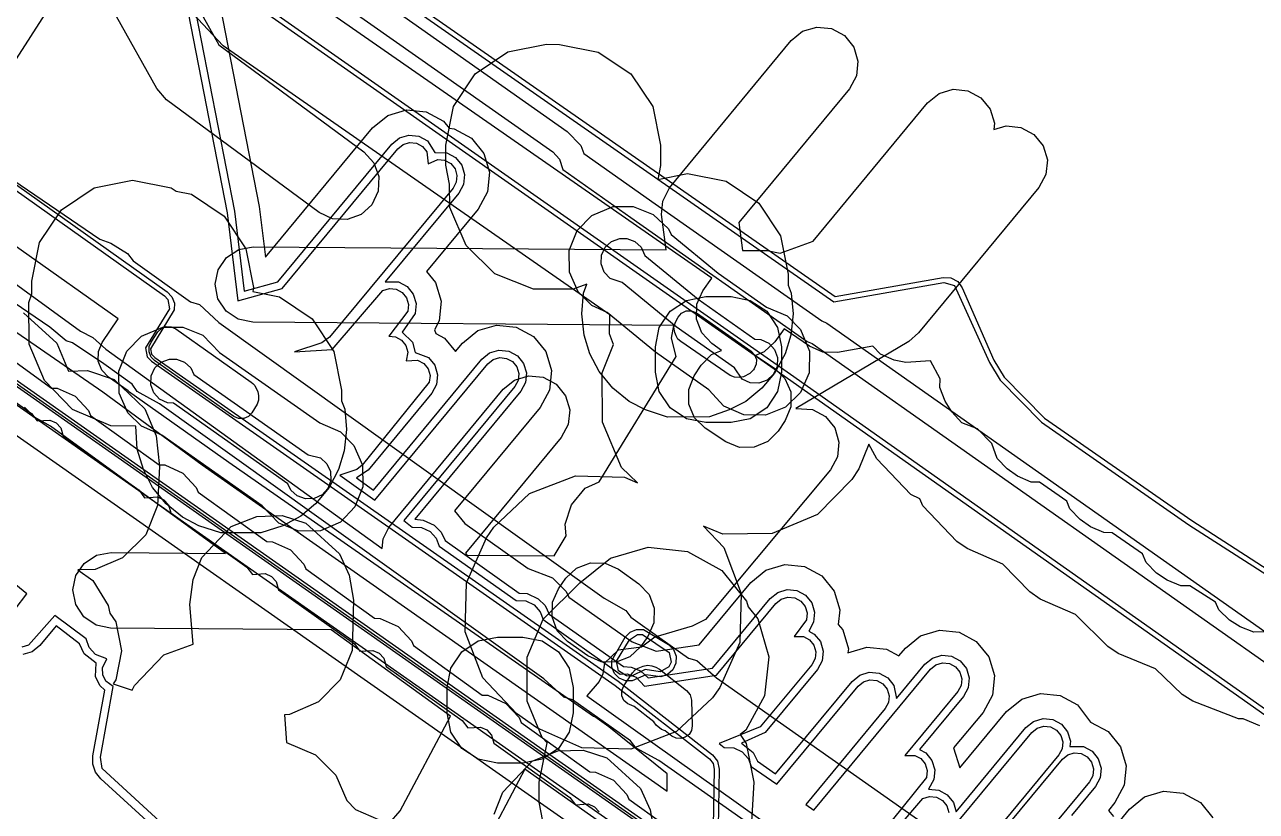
# Model space of a CAD drawing. Header units: metres. Extents: x -2677 to -840, y 169 to 1487.
# Drawn here: x -1929.45 to -1880.57, y 367.03 to 398.25 of the extents above; entities that cross this region are included whole.
import ezdxf

# ---------------------------------------------------------------- set-up
doc = ezdxf.new("R2010")
doc.units = ezdxf.units.M
doc.layers.add('AI_GREENING_EXCLUSIONS', color=1, linetype='Continuous')
doc.layers.add('AI_GREENING_LAWN', color=82, linetype='Continuous')

msp = doc.modelspace()

# ---------------------------------------------------------------- linework, layer by layer
at = {"layer": 'AI_GREENING_EXCLUSIONS'}
for points in [[(-1949.903, 405.728), (-1926.46, 389.731), (-1926.028, 389.572), (-1925.362, 389.165), (-1925.148, 388.87), (-1922.864, 387.245), (-1922.516, 387.139), (-1921.74, 386.434), (-1906.452, 375.493), (-1905.591, 375.006), (-1905.4, 374.739), (-1904.245, 373.913), (-1903.107, 373.113), (-1902.775, 373.017), (-1901.995, 372.331), (-1885.098, 360.446)], [(-1949.903, 405.728), (-1926.46, 389.731), (-1926.028, 389.572), (-1925.362, 389.165), (-1925.148, 388.87), (-1922.864, 387.245), (-1922.516, 387.139), (-1921.74, 386.434), (-1906.452, 375.493), (-1905.591, 375.006), (-1905.4, 374.739), (-1904.245, 373.913), (-1903.107, 373.113), (-1902.775, 373.017), (-1901.995, 372.331), (-1885.098, 360.446)], [(-1861.07, 357.325), (-1899.176, 384.201), (-1920.558, 399.188), (-1924.678, 401.929), (-1924.871, 402.121), (-1924.976, 402.373), (-1924.64, 404.397), (-1924.329, 405.206), (-1924.212, 405.449), (-1924.013, 405.63), (-1923.76, 405.722), (-1923.491, 405.711), (-1897.291, 387.461), (-1893.005, 388.216), (-1893.005, 388.216), (-1892.697, 388.201), (-1892.425, 388.055), (-1892.242, 387.806), (-1890.989, 384.935), (-1890.578, 384.266), (-1888.976, 382.632), (-1883.136, 378.567), (-1879.923, 376.495)], [(-1860.955, 357.488), (-1899.061, 384.365), (-1920.446, 399.353), (-1924.705, 402.233), (-1924.781, 402.607), (-1924.397, 404.493), (-1924.052, 405.329), (-1923.729, 405.524), (-1923.536, 405.517), (-1897.338, 387.25), (-1892.97, 388.019), (-1892.556, 387.904), (-1892.556, 387.904), (-1891.167, 384.842), (-1890.736, 384.142), (-1889.105, 382.478), (-1883.248, 378.4), (-1880.015, 376.317)], [(-1889.438, 358.608), (-1904.289, 369.053), (-1905.189, 369.539), (-1905.406, 369.832), (-1907.708, 371.458), (-1908.055, 371.563), (-1908.846, 372.287), (-1924.096, 383.201), (-1924.98, 383.696), (-1925.183, 383.979), (-1926.311, 384.786), (-1927.544, 385.628), (-1927.801, 385.704), (-1928.453, 386.248), (-1954.175, 403.801)], [(-1889.438, 358.608), (-1904.289, 369.053), (-1905.189, 369.539), (-1905.406, 369.832), (-1907.708, 371.458), (-1908.055, 371.563), (-1908.846, 372.287), (-1924.096, 383.201), (-1924.98, 383.696), (-1925.183, 383.979), (-1926.311, 384.786), (-1927.544, 385.628), (-1927.801, 385.704), (-1928.453, 386.248), (-1954.175, 403.801)], [(-1945.598, 402.895), (-1923.906, 387.481), (-1923.774, 387.342), (-1923.706, 386.971), (-1924.649, 385.42), (-1924.584, 385.065), (-1924.416, 384.888), (-1906.014, 372.025), (-1902.275, 369.107), (-1902.132, 368.928), (-1902.083, 368.704), (-1902.142, 365.676)], [(-1945.482, 403.058), (-1923.79, 387.644), (-1923.605, 387.449), (-1923.507, 387.199), (-1923.511, 386.93), (-1924.449, 385.379), (-1924.412, 385.174), (-1924.285, 385.04), (-1905.9, 372.189), (-1902.152, 369.265), (-1901.951, 369.014), (-1901.883, 368.701), (-1901.945, 365.64)], [(-1924.53, 402.455), (-1921.744, 397.454), (-1915.984, 393.203), (-1915.59, 392.77), (-1915.392, 392.219), (-1915.419, 391.635), (-1915.668, 391.105), (-1916.101, 390.711), (-1916.652, 390.512), (-1917.236, 390.54), (-1917.766, 390.789), (-1923.827, 395.264), (-1924.207, 395.71), (-1927.403, 401.446)], [(-1936.25, 390.504), (-1926.35, 383.672), (-1922.407, 380.784), (-1903.947, 367.827), (-1903.947, 368.519), (-1906.265, 370.382), (-1906.828, 370.776), (-1906.872, 370.794), (-1921.342, 380.875), (-1925.323, 383.692), (-1925.347, 383.716), (-1926.12, 384.256), (-1926.385, 384.534), (-1926.526, 384.892), (-1926.521, 385.277), (-1926.372, 385.631), (-1925.738, 386.572), (-1945.003, 400.207)], [(-1927.603, 400.307), (-1931.655, 394.015)], [(-1880.182, 374.151), (-1880.669, 374.141), (-1881.214, 374.354), (-1881.635, 374.622), (-1882.058, 375.028), (-1882.193, 375.335), (-1883.208, 375.984), (-1883.572, 375.984), (-1884.113, 376.207), (-1884.529, 376.484), (-1884.945, 376.9), (-1885.087, 377.245), (-1886.288, 378.083), (-1886.62, 378.089), (-1887.157, 378.323), (-1887.567, 378.608), (-1887.974, 379.029), (-1888.096, 379.341), (-1889.175, 380.091), (-1889.51, 380.097), (-1890.046, 380.331), (-1890.457, 380.617), (-1890.863, 381.038), (-1891.076, 381.632), (-1891.642, 382.209), (-1892.258, 382.451), (-1892.659, 382.878), (-1892.924, 383.302), (-1893.131, 383.849), (-1893.121, 384.198), (-1893.504, 384.914), (-1894.478, 384.842), (-1894.942, 384.94), (-1895.481, 385.171), (-1895.792, 385.491), (-1897.194, 385.244), (-1897.777, 385.256), (-1898.311, 385.49), (-1899.306, 386.182), (-1899.676, 385.661), (-1900.099, 385.259), (-1900.454, 385.122), (-1899.695, 384.623), (-1899.279, 384.212), (-1899.051, 383.672), (-1899.047, 383.088), (-1899.267, 382.545), (-1899.546, 382.121), (-1899.956, 381.705), (-1900.495, 381.477), (-1901.081, 381.473), (-1901.623, 381.693), (-1902.449, 382.236), (-1902.866, 382.646), (-1903.094, 383.185), (-1903.098, 383.771), (-1902.879, 384.312), (-1902.599, 384.739), (-1902.189, 385.154), (-1901.794, 385.322), (-1902.182, 385.596), (-1902.583, 386.019), (-1902.583, 386.019), (-1902.794, 386.567), (-1902.778, 387.152), (-1902.54, 387.685), (-1902.186, 388.186), (-1919.567, 400.279)], [(-1916.286, 399.903), (-1907.918, 394.014), (-1907.379, 393.449), (-1907.258, 393.135), (-1904.425, 391.137), (-1897.82, 386.497), (-1897.622, 386.409), (-1863.437, 362.342)], [(-1921.791, 399.519), (-1920.137, 391.035), (-1919.888, 389.025), (-1915.648, 394.149), (-1915.042, 394.642), (-1914.295, 394.866), (-1913.518, 394.786), (-1912.832, 394.415), (-1912.604, 394.135), (-1912.402, 394.115), (-1911.715, 393.744), (-1911.222, 393.139), (-1910.999, 392.391), (-1911.079, 391.615), (-1911.449, 390.928), (-1913.497, 388.454), (-1913.143, 388.019), (-1912.919, 387.271), (-1912.999, 386.495), (-1913.189, 386.143), (-1913.133, 385.992), (-1912.786, 385.805), (-1912.354, 385.274), (-1912.074, 385.612), (-1911.469, 386.105), (-1910.721, 386.329), (-1909.945, 386.249), (-1909.258, 385.878), (-1908.766, 385.273), (-1908.542, 384.525), (-1908.622, 383.749), (-1908.993, 383.062), (-1912.386, 378.961), (-1911.984, 378.45), (-1909.465, 376.671), (-1908.508, 376.296), (-1907.967, 375.756), (-1907.854, 375.533), (-1905.336, 373.754), (-1904.386, 373.384), (-1902.679, 373.643), (-1900.637, 376.11), (-1900.032, 376.603), (-1899.284, 376.826), (-1898.508, 376.746), (-1897.821, 376.376), (-1897.329, 375.771), (-1897.105, 375.023), (-1897.164, 374.449), (-1896.986, 374.231), (-1896.763, 373.483), (-1896.78, 373.315), (-1896.028, 373.542), (-1895.252, 373.462), (-1894.756, 373.195), (-1894.501, 373.503), (-1893.896, 373.996), (-1893.148, 374.219), (-1892.372, 374.139), (-1891.685, 373.769), (-1891.193, 373.164), (-1890.969, 372.416), (-1891.049, 371.64), (-1891.42, 370.953), (-1892.585, 369.544), (-1892.34, 368.75), (-1890.486, 370.991), (-1889.881, 371.484), (-1889.133, 371.707), (-1888.357, 371.628), (-1887.67, 371.257), (-1887.151, 370.563), (-1886.456, 370.191), (-1885.963, 369.586), (-1885.74, 368.838), (-1885.819, 368.062), (-1886.19, 367.375), (-1886.444, 367.068), (-1886.247, 366.826)], [(-1917.488, 399.526), (-1908.493, 393.196), (-1908.224, 392.914), (-1908.088, 392.496), (-1905.396, 390.598), (-1898.392, 385.678), (-1898.198, 385.591), (-1864.012, 361.524)], [(-1923.067, 399.27), (-1921.413, 390.786), (-1920.988, 387.295), (-1919.229, 387.783), (-1914.646, 393.321), (-1914.434, 393.493), (-1914.173, 393.571), (-1913.901, 393.543), (-1913.661, 393.414), (-1913.488, 393.202), (-1913.432, 392.729), (-1913.056, 392.9), (-1912.784, 392.872), (-1912.544, 392.742), (-1912.371, 392.531), (-1912.293, 392.269), (-1912.321, 391.997), (-1912.451, 391.757), (-1917.346, 385.841), (-1917.663, 385.624), (-1918.737, 385.263), (-1917.244, 385.361), (-1915.238, 387.702), (-1914.976, 387.78), (-1914.705, 387.752), (-1914.464, 387.622), (-1914.292, 387.41), (-1914.214, 387.149), (-1914.241, 386.877), (-1914.995, 385.883), (-1914.734, 385.857), (-1914.494, 385.727), (-1914.321, 385.515), (-1914.243, 385.253), (-1914.312, 384.906), (-1913.855, 384.933), (-1913.615, 384.803), (-1913.443, 384.592), (-1913.364, 384.33), (-1913.392, 384.058), (-1916.05, 380.763), (-1916.262, 380.591), (-1916.948, 380.365), (-1915.548, 379.376), (-1911.073, 384.784), (-1910.861, 384.956), (-1910.599, 385.034), (-1910.328, 385.006), (-1910.087, 384.877), (-1909.915, 384.665), (-1909.837, 384.403), (-1909.864, 384.131), (-1909.994, 383.891), (-1914.401, 378.566), (-1914.075, 378.313), (-1913.696, 378.294), (-1913.364, 378.135), (-1913.121, 377.866), (-1913.004, 377.556), (-1909.946, 375.396), (-1909.567, 375.377), (-1909.234, 375.218), (-1908.992, 374.95), (-1908.874, 374.639), (-1905.816, 372.479), (-1905.534, 372.48), (-1905.184, 372.355), (-1904.848, 371.999), (-1901.993, 372.432), (-1899.636, 375.281), (-1899.424, 375.454), (-1899.162, 375.532), (-1898.891, 375.504), (-1898.65, 375.374), (-1898.478, 375.162), (-1898.4, 374.901), (-1898.427, 374.629), (-1898.907, 373.966), (-1898.548, 373.964), (-1898.308, 373.835), (-1898.135, 373.623), (-1898.057, 373.361), (-1898.085, 373.09), (-1898.215, 372.849), (-1900.264, 370.382), (-1901.884, 369.725), (-1901.686, 369.562), (-1901.307, 369.544), (-1900.975, 369.384), (-1900.732, 369.116), (-1900.615, 368.805), (-1899.596, 368.109), (-1896.379, 371.997), (-1896.167, 372.17), (-1895.906, 372.248), (-1895.634, 372.22), (-1895.394, 372.09), (-1895.221, 371.878), (-1895.143, 371.617), (-1895.171, 371.345), (-1895.301, 371.105), (-1898.45, 367.299), (-1898.133, 367.075), (-1893.5, 372.674), (-1893.288, 372.847), (-1893.026, 372.925), (-1892.754, 372.897), (-1892.514, 372.767), (-1892.342, 372.555), (-1892.263, 372.294), (-1892.291, 372.022), (-1892.421, 371.782), (-1894.525, 369.239), (-1894.124, 369.25), (-1893.883, 369.12), (-1893.711, 368.908), (-1893.633, 368.646), (-1893.661, 368.375), (-1895.945, 365.53)], [(-1880.429, 370.426), (-1881.096, 370.699), (-1881.282, 370.695), (-1883.097, 371.403), (-1883.518, 371.672), (-1884.571, 372.682), (-1886.055, 373.295), (-1886.471, 373.573), (-1887.756, 374.839), (-1889.155, 375.449), (-1889.565, 375.734), (-1890.635, 376.843), (-1892.044, 377.458), (-1892.455, 377.743), (-1893.808, 379.148), (-1893.922, 379.436), (-1894.29, 379.602), (-1895.627, 381.023), (-1895.948, 381.595), (-1896.343, 380.622), (-1896.622, 380.198), (-1897.992, 378.808), (-1899.789, 378.049), (-1901.738, 378.035), (-1902.51, 378.348), (-1901.707, 377.498), (-1901.013, 375.68), (-1901.068, 373.728), (-1901.863, 371.949), (-1902.159, 371.531), (-1903.578, 370.191), (-1905.4, 369.496), (-1907.342, 369.55), (-1909.124, 370.344), (-1909.933, 370.917), (-1911.273, 372.331), (-1911.273, 372.331), (-1911.971, 374.153), (-1911.919, 376.103), (-1911.125, 377.885), (-1910.828, 378.303), (-1909.412, 379.644), (-1907.59, 380.341), (-1905.64, 380.287), (-1905.133, 380.061), (-1905.761, 380.68), (-1906.521, 382.477), (-1906.537, 384.425), (-1906.081, 385.551), (-1906.243, 385.977), (-1906.223, 386.731), (-1921.566, 397.406), (-1922.975, 398.901)], [(-1922.772, 399.327), (-1921.119, 390.844), (-1920.732, 387.677), (-1919.4, 388.046), (-1914.877, 393.512), (-1914.575, 393.758), (-1914.201, 393.87), (-1913.813, 393.83), (-1913.469, 393.645), (-1913.172, 393.172), (-1912.696, 393.159), (-1912.353, 392.974), (-1912.106, 392.671), (-1911.994, 392.297), (-1912.034, 391.909), (-1912.22, 391.566), (-1915.138, 388.039), (-1914.616, 388.039), (-1914.273, 387.853), (-1914.027, 387.551), (-1913.915, 387.177), (-1913.955, 386.789), (-1914.469, 386.048), (-1914.056, 385.655), (-1913.949, 385.239), (-1913.424, 385.035), (-1913.177, 384.732), (-1913.066, 384.358), (-1913.105, 383.97), (-1913.291, 383.627), (-1915.819, 380.572), (-1916.281, 380.261), (-1915.602, 379.781), (-1911.304, 384.975), (-1911.001, 385.221), (-1910.627, 385.333), (-1910.239, 385.293), (-1909.896, 385.108), (-1909.65, 384.805), (-1909.538, 384.431), (-1909.578, 384.043), (-1909.763, 383.7), (-1913.964, 378.623), (-1913.637, 378.588), (-1913.196, 378.384), (-1912.926, 378.114), (-1912.762, 377.771), (-1909.82, 375.691), (-1909.507, 375.671), (-1909.067, 375.467), (-1908.797, 375.197), (-1908.633, 374.854), (-1905.69, 372.774), (-1905.378, 372.755), (-1905.016, 372.603), (-1904.711, 372.324), (-1902.152, 372.711), (-1899.867, 375.472), (-1899.564, 375.719), (-1899.19, 375.83), (-1898.802, 375.791), (-1898.459, 375.605), (-1898.213, 375.303), (-1898.101, 374.929), (-1898.141, 374.541), (-1898.337, 374.185), (-1898.117, 374.066), (-1897.87, 373.763), (-1897.758, 373.389), (-1897.798, 373.001), (-1897.984, 372.658), (-1900.061, 370.162), (-1900.998, 369.733), (-1900.537, 369.363), (-1900.373, 369.02), (-1899.65, 368.515), (-1896.61, 372.188), (-1896.308, 372.435), (-1895.934, 372.546), (-1895.546, 372.507), (-1895.202, 372.321), (-1894.956, 372.019), (-1894.859, 371.502), (-1893.731, 372.865), (-1893.428, 373.112), (-1893.054, 373.223), (-1892.666, 373.184), (-1892.323, 372.998), (-1892.077, 372.696), (-1891.965, 372.322), (-1892.005, 371.934), (-1892.19, 371.59), (-1893.935, 369.482), (-1893.692, 369.351), (-1893.446, 369.048), (-1893.334, 368.675), (-1893.374, 368.286), (-1893.589, 367.907), (-1893.179, 367.874), (-1892.836, 367.688), (-1892.59, 367.386), (-1892.479, 367.015), (-1889.716, 370.354), (-1889.413, 370.6), (-1889.039, 370.712), (-1888.651, 370.672), (-1888.308, 370.487), (-1888.061, 370.184), (-1887.95, 369.81), (-1887.971, 369.602), (-1887.437, 369.606), (-1887.093, 369.421), (-1886.847, 369.118), (-1886.735, 368.744), (-1886.775, 368.356), (-1886.961, 368.013), (-1887.91, 366.865)], [(-1934.252, 391.198), (-1927.234, 386.083), (-1926.738, 385.838), (-1926.226, 385.366), (-1915.262, 377.461), (-1915.222, 377.848), (-1914.997, 378.296), (-1910.465, 383.777), (-1910.011, 384.146), (-1909.45, 384.314), (-1908.868, 384.254), (-1908.353, 383.976), (-1907.984, 383.522), (-1907.816, 382.961), (-1907.876, 382.379), (-1908.154, 381.864), (-1911.954, 377.271), (-1911.909, 377.196), (-1908.44, 377.17), (-1907.959, 377.957), (-1907.999, 378.432), (-1907.744, 379.191), (-1907.203, 379.858), (-1906.645, 380.105), (-1903.599, 385.086), (-1903.781, 385.811), (-1903.685, 386.313), (-1920.399, 386.438), (-1920.973, 386.557), (-1921.457, 386.885), (-1921.778, 387.374), (-1921.888, 387.949), (-1921.77, 388.523), (-1921.441, 389.007), (-1920.952, 389.328), (-1920.377, 389.438), (-1903.993, 389.315), (-1904.172, 390.715), (-1904.127, 391.248), (-1903.866, 391.772), (-1899.032, 397.616), (-1898.578, 397.986), (-1898.017, 398.154), (-1897.435, 398.094), (-1896.92, 397.816), (-1896.55, 397.362), (-1896.383, 396.801), (-1896.443, 396.219), (-1896.721, 395.704), (-1901.108, 390.402), (-1900.965, 389.293), (-1899.98, 389.285), (-1899.463, 389.179), (-1898.157, 389.661), (-1893.616, 395.149), (-1893.162, 395.518), (-1892.601, 395.686), (-1892.019, 395.626), (-1891.504, 395.348), (-1891.135, 394.894), (-1890.967, 394.334), (-1890.992, 394.087), (-1890.501, 394.233), (-1889.919, 394.174), (-1889.404, 393.896), (-1889.034, 393.442), (-1888.867, 392.881), (-1888.926, 392.299), (-1889.204, 391.784), (-1893.98, 386.013), (-1894.367, 385.68), (-1898.841, 383.014), (-1898.19, 382.975), (-1897.675, 382.697), (-1897.306, 382.243), (-1897.138, 381.682), (-1897.198, 381.1), (-1897.476, 380.585), (-1902.437, 374.64), (-1902.957, 374.372), (-1904.443, 373.946), (-1904.974, 373.546), (-1905.893, 373.424), (-1906.434, 372.914), (-1906.506, 372.483), (-1906.645, 372.185), (-1907.141, 371.614), (-1896.757, 364.213)], [(-1905.032, 366.517), (-1936.684, 388.729)], [(-1904.882, 366.651), (-1936.586, 388.904)], [(-1936.992, 374.411), (-1924.309, 354.069), (-1924.163, 353.707), (-1924.168, 353.316), (-1924.321, 352.957), (-1925.101, 352.181), (-1921.049, 347.805), (-1920.207, 347.86), (-1919.074, 348.211), (-1918.053, 348.816), (-1917.146, 349.695), (-1906.704, 362.533), (-1906.191, 363.286), (-1905.834, 364.07), (-1905.614, 364.903), (-1905.548, 366.162), (-1936.846, 388.109)], [(-1936.143, 374.941), (-1923.471, 354.615), (-1923.18, 353.891), (-1923.189, 353.11), (-1923.496, 352.392), (-1923.735, 352.117), (-1920.671, 348.832), (-1920.391, 348.85), (-1919.483, 349.132), (-1918.664, 349.616), (-1917.884, 350.372), (-1907.507, 363.131), (-1907.066, 363.778), (-1906.779, 364.408), (-1906.602, 365.076), (-1906.552, 365.644), (-1936.621, 386.73)], [(-1929.492, 386.819), (-1928.167, 385.608), (-1927.714, 384.499), (-1926.952, 384.52), (-1925.902, 384.168), (-1924.678, 383.009), (-1924.231, 381.934), (-1924.098, 380.717), (-1924.175, 379.172), (-1924.645, 378.007), (-1925.567, 377.085), (-1926.651, 376.632), (-1927.342, 376.615), (-1926.749, 376.19), (-1926.132, 375.195), (-1926.064, 374.889), (-1925.836, 374.548), (-1925.606, 373.4), (-1925.833, 372.252), (-1925.939, 372.094), (-1925.181, 371.837), (-1925.09, 372.024), (-1923.93, 373.246), (-1922.761, 373.657), (-1922.889, 375.234), (-1922.759, 376.232), (-1922.42, 377.107), (-1921.26, 378.329), (-1920.23, 378.736), (-1919.236, 378.763), (-1918.287, 378.463), (-1916.962, 377.252), (-1916.576, 376.396), (-1916.394, 375.407), (-1916.459, 373.415), (-1916.929, 372.25), (-1917.784, 371.373), (-1918.935, 370.875), (-1919.141, 370.858), (-1919.057, 369.764), (-1917.914, 369.272), (-1917.104, 368.461), (-1916.668, 367.455), (-1916.319, 367.097), (-1915.409, 366.702)], [(-1931.113, 385.79), (-1928.384, 383.829), (-1928.159, 383.822), (-1927.447, 383.501), (-1926.912, 382.933), (-1926.84, 382.743), (-1924.111, 380.782), (-1923.886, 380.775), (-1923.174, 380.455), (-1922.64, 379.886), (-1922.568, 379.697), (-1919.839, 377.735), (-1919.614, 377.729), (-1918.902, 377.408), (-1918.367, 376.84), (-1918.295, 376.65), (-1915.566, 374.689), (-1915.341, 374.682), (-1914.63, 374.362), (-1914.095, 373.793), (-1914.023, 373.604), (-1911.294, 371.642), (-1911.069, 371.635), (-1910.357, 371.315), (-1909.822, 370.747), (-1909.75, 370.557), (-1907.021, 368.596), (-1906.796, 368.589), (-1906.085, 368.269), (-1905.55, 367.7), (-1905.478, 367.51), (-1902.749, 365.549)], [(-1932.192, 384.963), (-1929.182, 382.816), (-1928.959, 382.524), (-1928.451, 382.555), (-1928.202, 382.443), (-1928.015, 382.244), (-1927.92, 381.916), (-1924.91, 379.77), (-1924.687, 379.477), (-1924.178, 379.508), (-1923.929, 379.396), (-1923.742, 379.197), (-1923.647, 378.87), (-1920.637, 376.723), (-1920.414, 376.431), (-1919.906, 376.462), (-1919.657, 376.35), (-1919.47, 376.151), (-1919.375, 375.823), (-1916.365, 373.677), (-1916.142, 373.384), (-1915.633, 373.415), (-1915.384, 373.303), (-1915.197, 373.104), (-1915.102, 372.777), (-1912.092, 370.63), (-1911.869, 370.338), (-1911.361, 370.369), (-1911.112, 370.257), (-1910.925, 370.058), (-1910.83, 369.73), (-1907.82, 367.584), (-1907.597, 367.291), (-1907.088, 367.322), (-1906.839, 367.21), (-1906.652, 367.011)], [(-1914.988, 366.55), (-1914.545, 367.045), (-1912.554, 370.811), (-1917.288, 374.236), (-1926.043, 374.302), (-1926.616, 374.42), (-1927.101, 374.749), (-1927.422, 375.238), (-1927.532, 375.813), (-1927.414, 376.386), (-1927.085, 376.87), (-1926.596, 377.192), (-1926.021, 377.302), (-1921.479, 377.268), (-1928.423, 382.311), (-1929.063, 382.671), (-1929.454, 383.072)], [(-1908.882, 366.64), (-1909.031, 367.39), (-1909.031, 368.192), (-1908.715, 369.741), (-1908.911, 369.957), (-1909.515, 371.402), (-1909.515, 373.141), (-1908.868, 374.649), (-1907.417, 376.098), (-1906.2, 377.074), (-1904.701, 377.511), (-1903.15, 377.341), (-1901.781, 376.591), (-1900.804, 375.373), (-1900.737, 375.143), (-1900.353, 374.664), (-1899.916, 373.166), (-1900.086, 371.614), (-1900.837, 370.246), (-1901.051, 370.074), (-1900.813, 369.718), (-1900.509, 368.187), (-1900.656, 365.72)], [(-1930.291, 374.449), (-1929.358, 375.659), (-1929.947, 376.138)], [(-1919.208, 362.138), (-1926.371, 368.724), (-1926.444, 369.181), (-1925.938, 371.986), (-1926.232, 372.201), (-1926.349, 372.448), (-1926.363, 372.721), (-1926.182, 373.078), (-1926.644, 373.257), (-1926.887, 373.525), (-1927.012, 373.874), (-1928.249, 374.804), (-1929.294, 373.624), (-1929.556, 373.546)], [(-1919.411, 361.916), (-1926.429, 368.318), (-1926.635, 368.582), (-1926.742, 368.899), (-1926.739, 369.234), (-1926.269, 371.839), (-1926.472, 372.022), (-1926.64, 372.374), (-1926.611, 372.904), (-1927.082, 373.278), (-1927.267, 373.673), (-1928.202, 374.39), (-1928.851, 373.606), (-1929.154, 373.359), (-1929.528, 373.247)], [(-1894.287, 364.359), (-1889.485, 370.162), (-1889.273, 370.335), (-1889.011, 370.413), (-1888.739, 370.385), (-1888.499, 370.255), (-1888.327, 370.044), (-1888.248, 369.782), (-1888.276, 369.51), (-1888.406, 369.27), (-1893.017, 363.697)], [(-1910.814, 366.921), (-1910.475, 367.796), (-1909.315, 369.018), (-1908.285, 369.425), (-1907.291, 369.452), (-1906.342, 369.152), (-1905.017, 367.941), (-1904.631, 367.085), (-1904.449, 366.096)], [(-1892.81, 363.61), (-1888.27, 369.097), (-1888.058, 369.269), (-1887.797, 369.347), (-1887.525, 369.319), (-1887.285, 369.19), (-1887.112, 368.978), (-1887.034, 368.716), (-1887.062, 368.444), (-1887.192, 368.204), (-1891.817, 362.614)], [(-1898.95, 361.183), (-1909.599, 368.698), (-1911.355, 365.375)], [(-1895.683, 365.345), (-1893.801, 367.537), (-1893.539, 367.615), (-1893.268, 367.587), (-1893.027, 367.457), (-1892.855, 367.245), (-1892.777, 366.984)], [(-1886.141, 366.471), (-1885.611, 367.111), (-1885.005, 367.604), (-1884.258, 367.828), (-1883.481, 367.748), (-1882.795, 367.377), (-1882.302, 366.772)]]:
    msp.add_lwpolyline(points, dxfattribs=at)
for points in [[(-1909.263, 387.747), (-1910.785, 388.367), (-1911.929, 389.49), (-1912.576, 390.999), (-1912.592, 391.919), (-1912.741, 392.669), (-1912.741, 393.471), (-1912.437, 395.002), (-1911.569, 396.299), (-1910.272, 397.167), (-1908.741, 397.471), (-1908.219, 397.466), (-1906.688, 397.162), (-1905.391, 396.294), (-1904.523, 394.997), (-1904.219, 393.466), (-1904.219, 392.66), (-1904.329, 392.108), (-1903.147, 392.343), (-1901.616, 392.039), (-1900.319, 391.171), (-1899.451, 389.874), (-1899.147, 388.343), (-1899.147, 387.917), (-1899.026, 387.588), (-1898.953, 386.776), (-1899.042, 385.927), (-1899.274, 385.185), (-1899.689, 384.418), (-1900.19, 383.828), (-1900.833, 383.295), (-1901.487, 382.96), (-1902.278, 382.691), (-1903.939, 382.675), (-1904.811, 382.96), (-1905.461, 383.295), (-1906.108, 383.828), (-1906.648, 384.482), (-1907.016, 385.185), (-1907.252, 385.927), (-1907.342, 386.776), (-1907.268, 387.588), (-1907.147, 387.953), (-1907.679, 387.747), (-1909.263, 387.747)], [(-1926.036, 382.33), (-1927.545, 382.977), (-1928.668, 384.121), (-1929.272, 385.566), (-1929.288, 387.227), (-1929.164, 387.563), (-1929.164, 388.076), (-1928.86, 389.607), (-1927.992, 390.904), (-1926.695, 391.772), (-1925.164, 392.076), (-1923.633, 391.772), (-1923.434, 391.638), (-1922.831, 391.519), (-1921.534, 390.651), (-1920.666, 389.354), (-1920.362, 387.823), (-1920.396, 387.653), (-1919.339, 387.443), (-1918.042, 386.575), (-1917.174, 385.278), (-1916.87, 383.747), (-1916.87, 383.321), (-1916.749, 382.992), (-1916.676, 382.18), (-1916.765, 381.331), (-1916.997, 380.589), (-1917.369, 379.886), (-1917.913, 379.232), (-1918.492, 378.742), (-1919.21, 378.364), (-1920.078, 378.079), (-1921.662, 378.079), (-1922.534, 378.364), (-1923.184, 378.699), (-1923.831, 379.232), (-1924.371, 379.886), (-1924.739, 380.589), (-1924.991, 381.408), (-1925.041, 382.314), (-1926.036, 382.33)], [(-1907.83, 388.422), (-1907.845, 389.286), (-1907.528, 390.081), (-1906.948, 390.681), (-1906.093, 391.038), (-1905.301, 391.038), (-1904.506, 390.721), (-1903.906, 390.141), (-1903.798, 389.919), (-1901.935, 388.389), (-1900.015, 387.038), (-1899.197, 386.688), (-1898.657, 386.148), (-1898.3, 385.293), (-1898.315, 384.428), (-1898.657, 383.647), (-1899.257, 383.066), (-1900.052, 382.749), (-1900.917, 382.764), (-1901.699, 383.106), (-1902.299, 383.754), (-1904.416, 385.25), (-1906.339, 386.83), (-1906.948, 387.099), (-1907.488, 387.64), (-1907.83, 388.422)], [(-1906.571, 388.752), (-1906.556, 389.102), (-1906.41, 389.414), (-1906.162, 389.643), (-1905.836, 389.764), (-1905.559, 389.764), (-1905.233, 389.643), (-1904.984, 389.414), (-1904.836, 389.088), (-1902.723, 387.354), (-1900.473, 385.771), (-1900.237, 385.756), (-1899.924, 385.61), (-1899.695, 385.361), (-1899.574, 385.036), (-1899.589, 384.686), (-1899.735, 384.373), (-1899.984, 384.144), (-1900.309, 384.024), (-1900.66, 384.038), (-1900.972, 384.184), (-1901.283, 384.629), (-1903.591, 386.255), (-1905.736, 388.017), (-1906.221, 388.177), (-1906.45, 388.426), (-1906.571, 388.752)], [(-1900.004, 383.046), (-1900.653, 382.612), (-1901.418, 382.46), (-1902.418, 382.46), (-1903.183, 382.612), (-1903.832, 383.046), (-1904.266, 383.695), (-1904.418, 384.46), (-1904.418, 385.46), (-1904.266, 386.225), (-1903.832, 386.874), (-1903.183, 387.308), (-1902.418, 387.46), (-1901.418, 387.46), (-1900.653, 387.308), (-1900.004, 386.874), (-1899.57, 386.225), (-1899.418, 385.46), (-1899.418, 384.46), (-1899.57, 383.695), (-1900.004, 383.046)], [(-1925.702, 383.631), (-1925.716, 384.495), (-1925.399, 385.291), (-1924.819, 385.891), (-1923.964, 386.248), (-1923.173, 386.248), (-1922.377, 385.931), (-1921.717, 385.243), (-1917.738, 382.441), (-1916.921, 382.091), (-1916.381, 381.551), (-1916.038, 380.769), (-1916.024, 379.905), (-1916.341, 379.109), (-1916.921, 378.509), (-1917.703, 378.167), (-1918.567, 378.152), (-1919.363, 378.469), (-1920.023, 379.157), (-1924.002, 381.959), (-1924.819, 382.309), (-1925.359, 382.849), (-1925.702, 383.631)], [(-1924.442, 383.961), (-1924.427, 384.311), (-1924.281, 384.624), (-1924.033, 384.853), (-1923.707, 384.973), (-1923.43, 384.973), (-1923.104, 384.853), (-1922.855, 384.624), (-1922.733, 384.368), (-1918.197, 381.174), (-1917.707, 381.053), (-1917.459, 380.824), (-1917.313, 380.512), (-1917.298, 380.162), (-1917.418, 379.836), (-1917.648, 379.587), (-1917.96, 379.441), (-1918.31, 379.427), (-1918.636, 379.547), (-1918.885, 379.776), (-1919.007, 380.032), (-1923.543, 383.226), (-1923.78, 383.241), (-1924.092, 383.387), (-1924.322, 383.635), (-1924.442, 383.961)], [(-1908.521, 374.744), (-1908.506, 375.329), (-1908.267, 375.864), (-1907.973, 376.279), (-1907.548, 376.681), (-1907.001, 376.891), (-1906.416, 376.875), (-1905.882, 376.636), (-1905.073, 376.063), (-1904.672, 375.639), (-1904.463, 375.092), (-1904.48, 374.506), (-1904.718, 373.973), (-1905.013, 373.557), (-1905.436, 373.157), (-1905.983, 372.948), (-1906.568, 372.963), (-1907.102, 373.202), (-1907.91, 373.773), (-1908.312, 374.197), (-1908.521, 374.744)], [(-1908.27, 369.528), (-1908.919, 369.094), (-1909.684, 368.942), (-1910.684, 368.942), (-1911.449, 369.094), (-1912.098, 369.528), (-1912.532, 370.177), (-1912.684, 370.942), (-1912.684, 371.942), (-1912.532, 372.707), (-1912.098, 373.356), (-1911.449, 373.79), (-1910.684, 373.942), (-1909.684, 373.942), (-1908.919, 373.79), (-1908.27, 373.356), (-1907.836, 372.707), (-1907.684, 371.942), (-1907.684, 370.942), (-1907.836, 370.177), (-1908.27, 369.528)], [(-1905.614, 373.943), (-1905.422, 374.139), (-1905.169, 374.245), (-1904.894, 374.247), (-1903.899, 373.648), (-1903.7, 373.448), (-1903.597, 373.186), (-1903.605, 372.905), (-1903.724, 372.649), (-1903.934, 372.461), (-1904.2, 372.371), (-1904.798, 372.452), (-1905.336, 372.202), (-1905.607, 372.204), (-1905.857, 372.308), (-1906.048, 372.5), (-1906.153, 372.75), (-1906.154, 373.021), (-1905.614, 373.943)], [(-1904.932, 374.05), (-1903.868, 373.339), (-1903.8, 372.951), (-1903.885, 372.768), (-1904.225, 372.569), (-1904.828, 372.652), (-1905.373, 372.398), (-1905.567, 372.4), (-1905.882, 372.611), (-1905.958, 372.984), (-1905.447, 373.833), (-1905.129, 374.049), (-1904.932, 374.05)]]:
    msp.add_lwpolyline(points, close=True, dxfattribs=at)
at = {"layer": 'AI_GREENING_LAWN'}
msp.add_lwpolyline([(-1936.543, 388.752), (-1905.131, 366.709)], dxfattribs=at)
for points in [[(-1900.413, 384.967), (-1900.418, 384.771), (-1900.498, 384.592), (-1900.526, 384.553), (-1900.591, 384.478), (-1900.669, 384.405), (-1900.927, 384.277), (-1901.091, 384.249), (-1901.282, 384.254), (-1901.457, 384.329), (-1903.416, 385.67), (-1903.525, 385.771), (-1903.599, 385.901), (-1903.649, 386.027), (-1903.682, 386.24), (-1903.623, 386.446), (-1903.52, 386.637), (-1903.384, 386.796), (-1903.195, 386.886), (-1902.986, 386.89), (-1902.793, 386.809), (-1900.619, 385.292), (-1900.484, 385.15), (-1900.413, 384.967)], [(-1924.426, 385.059), (-1924.437, 385.075), (-1924.512, 385.261), (-1924.508, 385.463), (-1924.504, 385.482), (-1924.431, 385.65), (-1924.159, 386.053), (-1924.018, 386.192), (-1923.835, 386.266), (-1923.637, 386.262), (-1923.456, 386.182), (-1920.467, 384.066), (-1920.393, 384.003), (-1920.321, 383.927), (-1920.192, 383.677), (-1920.165, 383.535), (-1920.164, 383.352), (-1920.228, 383.182), (-1920.43, 382.847), (-1920.569, 382.697), (-1920.756, 382.616), (-1920.96, 382.616), (-1921.147, 382.697), (-1924.298, 384.927), (-1924.426, 385.059)], [(-1904.732, 372.829), (-1904.557, 372.803), (-1904.407, 372.752), (-1904.257, 372.67), (-1903.182, 371.818), (-1903.046, 371.651), (-1902.992, 371.442), (-1902.96, 370.427), (-1902.99, 370.242), (-1903.085, 370.081), (-1903.233, 369.966), (-1903.414, 369.914), (-1903.6, 369.932), (-1903.767, 370.017), (-1904.03, 370.222), (-1904.178, 370.283), (-1904.39, 370.448), (-1904.485, 370.577), (-1905.269, 371.189), (-1905.454, 371.265), (-1905.45, 371.273), (-1905.517, 371.296), (-1905.667, 371.432), (-1905.752, 371.616), (-1905.756, 371.819), (-1905.679, 372.007), (-1905.327, 372.53), (-1905.227, 372.639), (-1905.1, 372.714), (-1904.905, 372.793), (-1904.732, 372.829)]]:
    msp.add_lwpolyline(points, close=True, dxfattribs=at)

doc.saveas('drawing.dxf')
